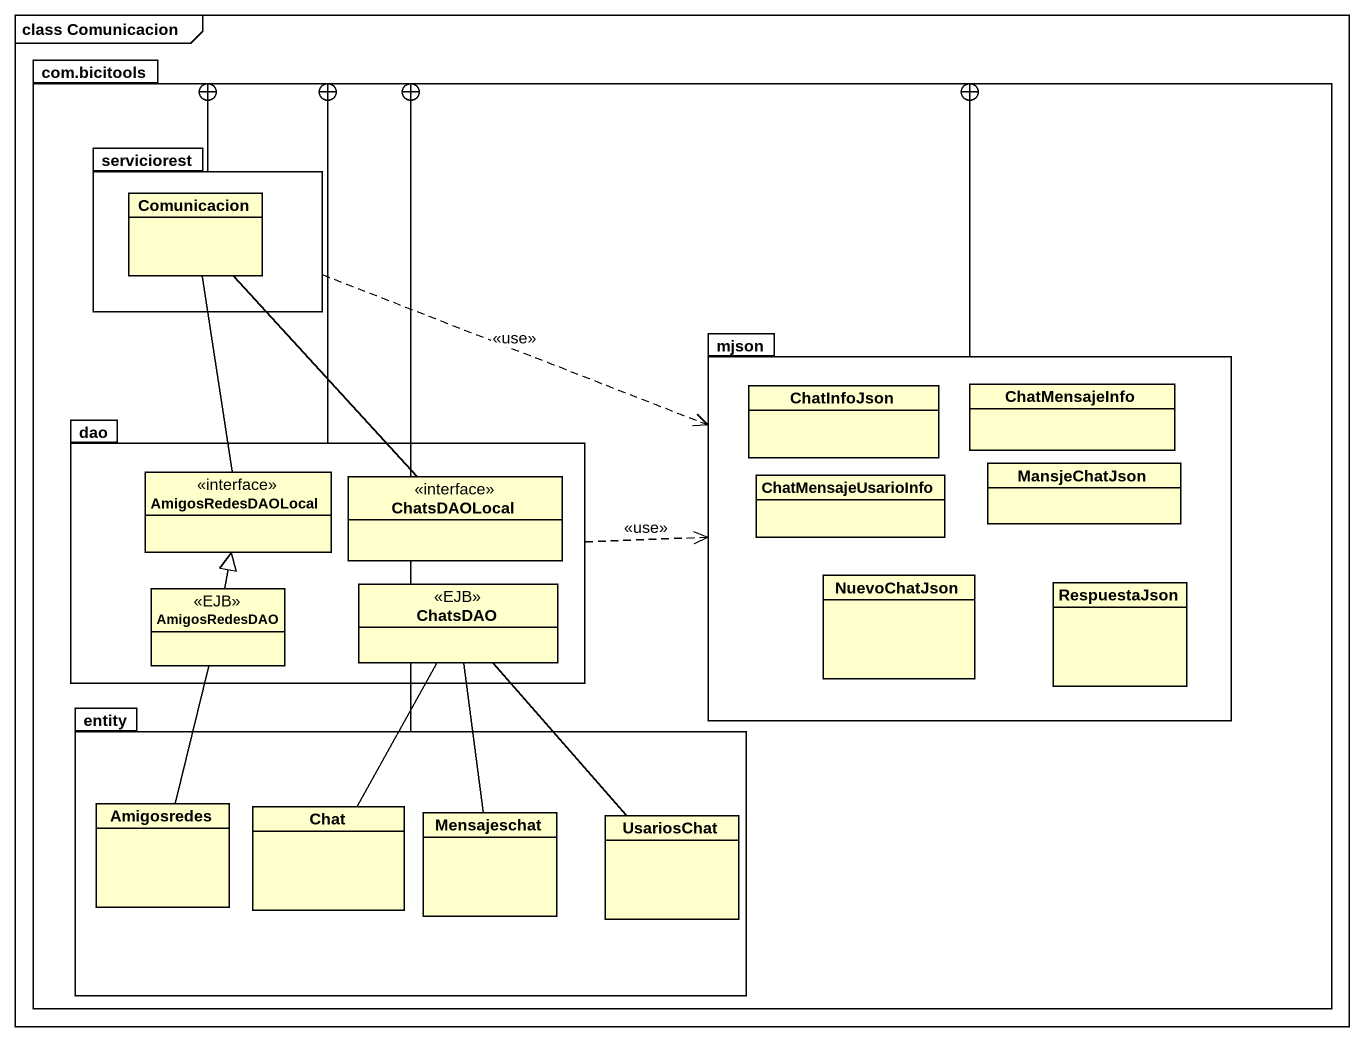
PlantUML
@startuml
mainframe class Comunicacion
hide circle
hide empty members
package "com.bicitools" as com_bicitools {
  package serviciorest {
    class Comunicacion
  }
  package mjson {
    class ChatInfoJson
    class ChatMensajeInfo
    class ChatMensajeUsarioInfo
    class MansjeChatJson
    class NuevoChatJson
    class RespuestaJson
  }
  package dao {
    class AmigosRedesDAOLocal <<interface>>
    class ChatsDAOLocal <<interface>>
    class AmigosRedesDAO <<EJB>>
    class ChatsDAO <<EJB>>
  }
  package "entity" as entity_ {
    class Amigosredes
    class Chat
    class Mensajeschat
    class UsariosChat
  }
}
serviciorest --+ com_bicitools
serviciorest .right.> mjson : <<use>>
Comunicacion -- AmigosRedesDAOLocal
Comunicacion -- ChatsDAOLocal
mjson -left-+ com_bicitools
dao -right-+ com_bicitools
dao .right.> mjson : <<use>>
AmigosRedesDAO -up-|> AmigosRedesDAOLocal
AmigosRedesDAO -- Amigosredes
ChatsDAO -- Chat
ChatsDAO -- Mensajeschat
ChatsDAO -- UsariosChat
entity_ -up-+ com_bicitools
@enduml
